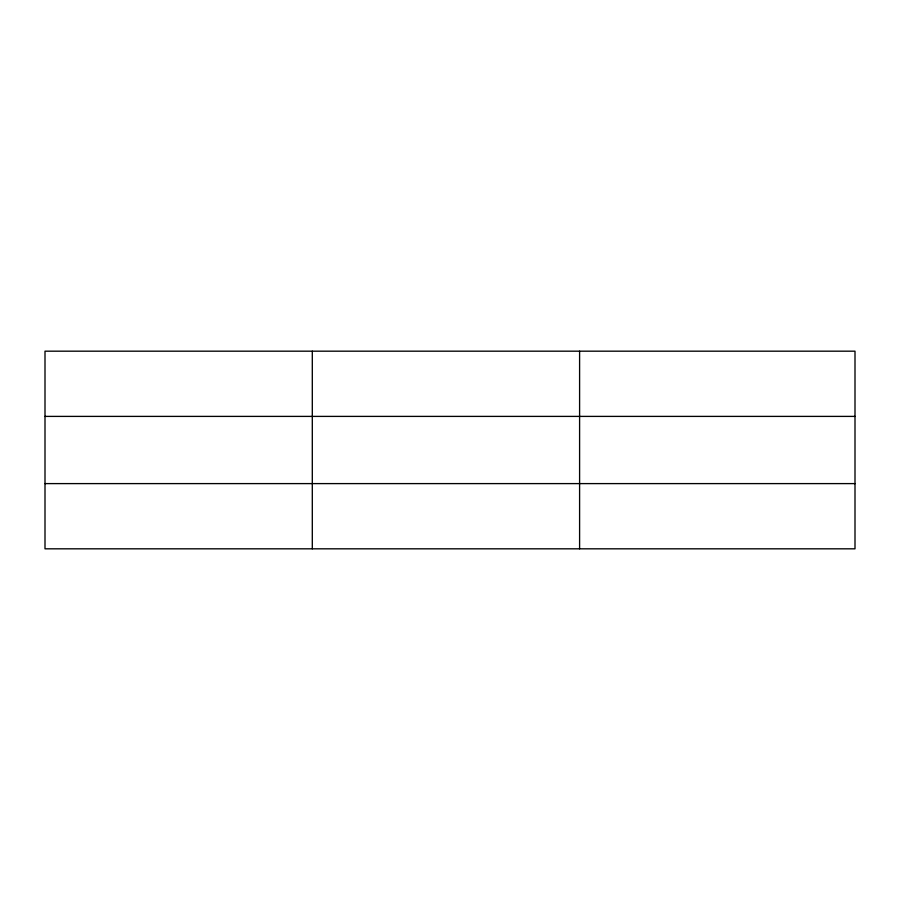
<?xml version="1.0" encoding="UTF-8"?>
<svg xmlns="http://www.w3.org/2000/svg" width="900" height="900" viewBox="0 0 900 900"><rect width="100%" height="100%" fill="white"/><g stroke="black" fill="none" stroke-linecap="round" stroke-linejoin="round"><path stroke-width="1.35" d="M312.3 351.18L312.3 548.82M579.6 351.18L579.6 548.82M855 483.604L855 548.82L45 548.82L45 351.18L855 351.18L855 483.604L45 483.604M45 416.396L855 416.396"/></g></svg>
